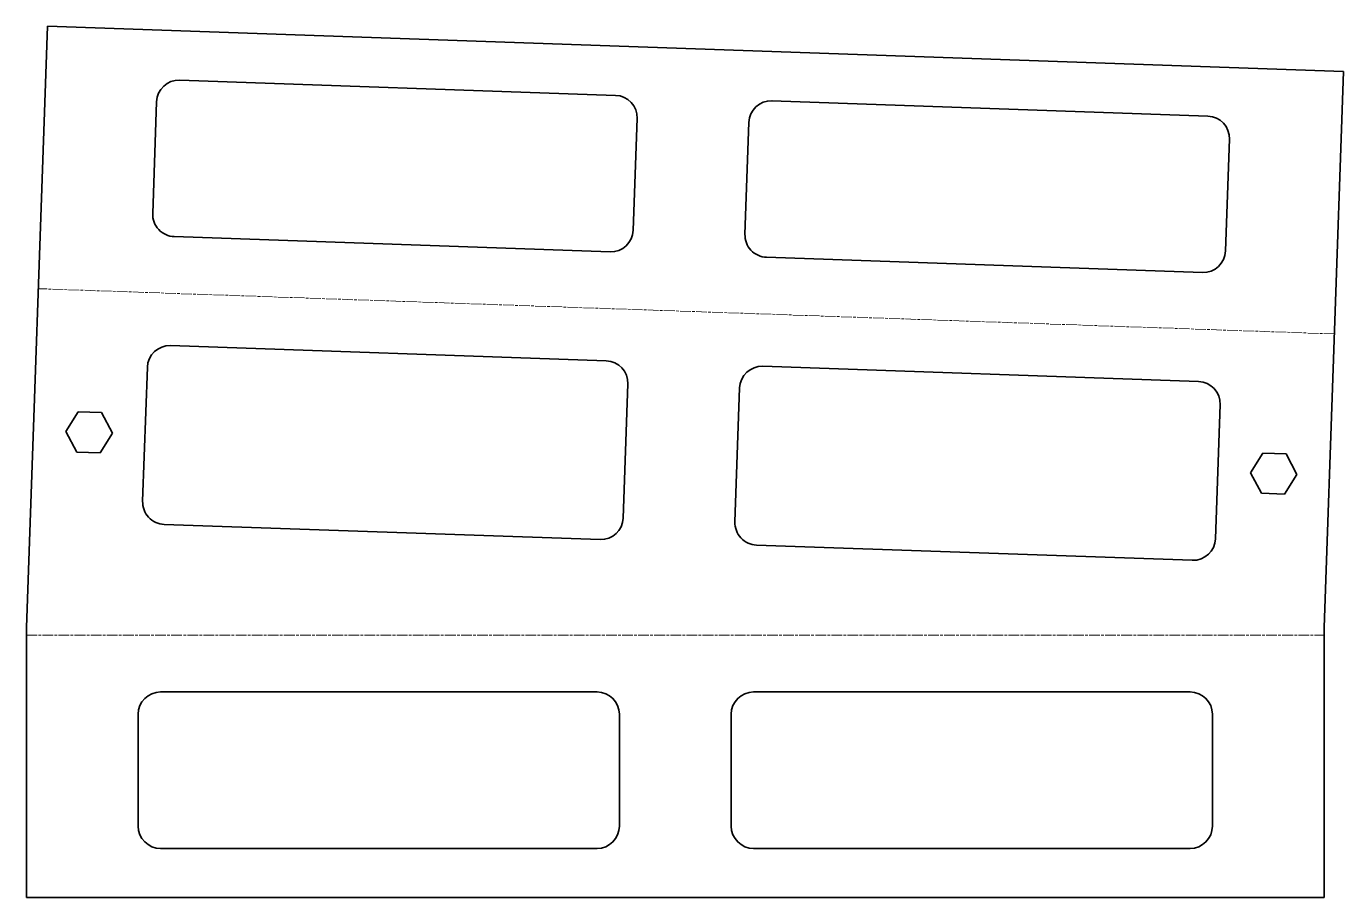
# Model space of a CAD drawing. Header units: millimetres. Extents: x 0 to 295, y 0 to 195.
import ezdxf

# ---------------------------------------------------------------- set-up
doc = ezdxf.new("R2010")
doc.units = ezdxf.units.MM
doc.linetypes.add('Chain', pattern=[13.68, 9.12, -1.14, 2.28, -1.14])
doc.layers.add('SIMUMAK Bend Centerline (ISO)', color=7, linetype='Chain', lineweight=9)
doc.layers.add('SIMUMAK Visible (ISO)', color=7, linetype='Continuous', lineweight=35)

# ---------------------------------------------------------------- blocks, each defined once
blk = doc.blocks.new('SIL-026-CSTL-01_Sheet_SIL-026-CSTL-01 (Desplegada)~2')
at = {"layer": 'SIMUMAK Bend Centerline (ISO)', "ltscale": 0.263158}
for p, q in [((145.21, 28.63), (-144.61, 38.75)), ((-147.26, -38.72), (142.92, -38.72))]:
    blk.add_line(p, q, dxfattribs=at)
at = {"layer": 'SIMUMAK Visible (ISO)'}
for p, q in [((-147.26, -37.02), (-142.56, 97.42)), ((-142.56, 97.42), (147.26, 87.29)), ((147.26, 87.29), (142.92, -37.02)), ((-112.97, 85.38), (-15.53, 81.97)), ((-119.01, 55.57), (-118.14, 80.55)), ((19.45, 80.75), (116.89, 77.35)), ((-10.7, 76.8), (-11.58, 51.82)), ((13.41, 50.94), (14.28, 75.93)), ((121.72, 72.18), (120.84, 47.19)), ((-16.75, 46.99), (-114.19, 50.4)), ((115.67, 42.37), (18.23, 45.77)), ((-115.04, 26.02), (-17.6, 22.62)), ((-121.26, -8.79), (-120.21, 21.2)), ((17.38, 21.39), (114.82, 17.99)), ((-12.78, 17.44), (-13.82, -12.54)), ((11.16, -13.41), (12.21, 16.57)), ((119.64, 12.82), (118.6, -17.16)), ((-138.42, 6.82), (-135.67, 11.23)), ((-135.67, 11.23), (-130.47, 11.05)), ((-130.47, 11.05), (-128.03, 6.46)), ((-135.98, 2.23), (-138.42, 6.82)), ((-128.03, 6.46), (-130.79, 2.05)), ((-130.79, 2.05), (-135.98, 2.23)), ((126.42, -2.43), (129.17, 1.98)), ((129.17, 1.98), (134.37, 1.8)), ((134.37, 1.8), (136.8, -2.79)), ((128.86, -7.01), (126.42, -2.43)), ((136.8, -2.79), (134.05, -7.19)), ((134.05, -7.19), (128.86, -7.01)), ((-18.99, -17.36), (-116.44, -13.96)), ((113.42, -21.98), (15.98, -18.58)), ((-147.26, -97.42), (-147.26, -37.02)), ((142.92, -37.02), (142.92, -97.42)), ((-117.26, -51.42), (-19.67, -51.42)), ((15.33, -51.42), (112.92, -51.42)), ((-122.26, -81.42), (-122.26, -56.42)), ((-14.67, -56.42), (-14.67, -81.42)), ((10.33, -81.42), (10.33, -56.42)), ((117.92, -56.42), (117.92, -81.42)), ((-19.67, -86.42), (-117.26, -86.42)), ((112.92, -86.42), (15.33, -86.42)), ((142.92, -97.42), (-147.26, -97.42))]:
    blk.add_line(p, q, dxfattribs=at)
for centre, start, end in [((-113.14, 80.38), 88, 178), ((-15.7, 76.98), 358, 88), ((19.28, 75.75), 88, 178), ((116.72, 72.35), 358, 88), ((-114.01, 55.39), 178, 268), ((-16.57, 51.99), 268, 358), ((18.41, 50.77), 178, 268), ((115.85, 47.37), 268, 358), ((-115.21, 21.02), 88, 178), ((-17.77, 17.62), 358, 88), ((17.21, 16.4), 88, 178), ((114.65, 12.99), 358, 88), ((-116.26, -8.96), 178, 268), ((-18.82, -12.36), 268, 358), ((16.16, -13.58), 178, 268), ((113.6, -16.99), 268, 358), ((-117.26, -56.42), 90, 180), ((-19.67, -56.42), 0, 90), ((15.33, -56.42), 90, 180), ((112.92, -56.42), 0, 90), ((-117.26, -81.42), 180, 270), ((-19.67, -81.42), 270, 360), ((15.33, -81.42), 180, 270), ((112.92, -81.42), 270, 360)]:
    blk.add_arc(centre, 5, start, end, dxfattribs=at)

msp = doc.modelspace()

# ---------------------------------------------------------------- block references
msp.add_blockref('SIL-026-CSTL-01_Sheet_SIL-026-CSTL-01 (Desplegada)~2', (147.26, 97.42))

doc.saveas('drawing.dxf')
